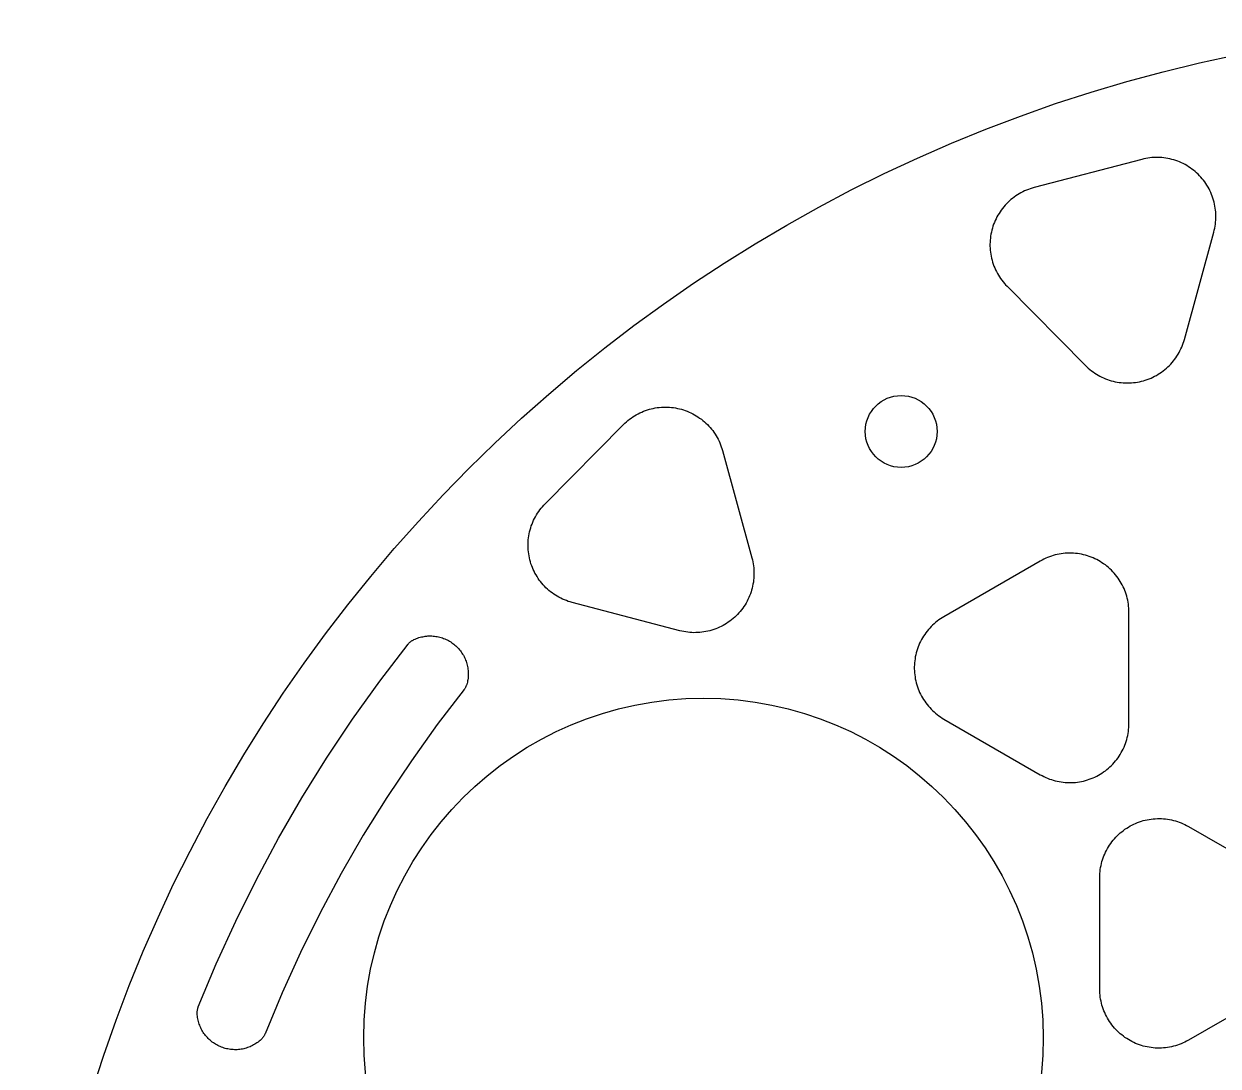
# Model space of a CAD drawing. Extents: x -4303 to -3459, y 4203 to 4583.
# Drawn here: x -4303.4 to -4154, y 4452.2 to 4582.6 of the extents above; entities that cross this region are included whole.
import ezdxf

# ---------------------------------------------------------------- set-up
doc = ezdxf.new("R2010")
doc.units = 0
doc.layers.add('DEFAULT', color=7, linetype='CONTINUOUS')

msp = doc.modelspace()

# ---------------------------------------------------------------- linework, layer by layer
at = {"layer": 'DEFAULT'}
for p, q in [((-4163.54, 4565.69), (-4177.01, 4562.16)), ((-4163.29, 4565.75), (-4163.54, 4565.69)), ((-4163.05, 4565.8), (-4163.29, 4565.75)), ((-4162.8, 4565.84), (-4163.05, 4565.8)), ((-4162.54, 4565.88), (-4162.8, 4565.84)), ((-4162.29, 4565.9), (-4162.54, 4565.88)), ((-4162.04, 4565.92), (-4162.29, 4565.9)), ((-4161.78, 4565.93), (-4162.04, 4565.92)), ((-4161.53, 4565.93), (-4161.78, 4565.93)), ((-4161.28, 4565.92), (-4161.53, 4565.93)), ((-4161.02, 4565.9), (-4161.28, 4565.92)), ((-4160.77, 4565.88), (-4161.02, 4565.9)), ((-4160.52, 4565.84), (-4160.77, 4565.88)), ((-4160.27, 4565.8), (-4160.52, 4565.84)), ((-4160.02, 4565.74), (-4160.27, 4565.8)), ((-4159.77, 4565.68), (-4160.02, 4565.74)), ((-4159.53, 4565.61), (-4159.77, 4565.68)), ((-4159.29, 4565.54), (-4159.53, 4565.61)), ((-4159.05, 4565.45), (-4159.29, 4565.54)), ((-4158.81, 4565.36), (-4159.05, 4565.45)), ((-4158.58, 4565.26), (-4158.81, 4565.36)), ((-4158.35, 4565.15), (-4158.58, 4565.26)), ((-4158.13, 4565.03), (-4158.35, 4565.15)), ((-4157.9, 4564.9), (-4158.13, 4565.03)), ((-4157.69, 4564.77), (-4157.9, 4564.9)), ((-4157.48, 4564.63), (-4157.69, 4564.77)), ((-4157.27, 4564.48), (-4157.48, 4564.63)), ((-4157.07, 4564.33), (-4157.27, 4564.48)), ((-4156.87, 4564.17), (-4157.07, 4564.33)), ((-4156.68, 4564), (-4156.87, 4564.17)), ((-4156.5, 4563.82), (-4156.68, 4564)), ((-4156.32, 4563.64), (-4156.5, 4563.82)), ((-4156.15, 4563.46), (-4156.32, 4563.64)), ((-4155.98, 4563.27), (-4156.15, 4563.46)), ((-4155.82, 4563.07), (-4155.98, 4563.27)), ((-4155.67, 4562.86), (-4155.82, 4563.07)), ((-4155.52, 4562.66), (-4155.67, 4562.86)), ((-4179.1, 4561.25), (-4179.31, 4561.11)), ((-4178.88, 4561.38), (-4179.1, 4561.25)), ((-4178.66, 4561.5), (-4178.88, 4561.38)), ((-4178.43, 4561.62), (-4178.66, 4561.5)), ((-4178.2, 4561.73), (-4178.43, 4561.62)), ((-4177.97, 4561.83), (-4178.2, 4561.73)), ((-4177.73, 4561.93), (-4177.97, 4561.83)), ((-4177.49, 4562.01), (-4177.73, 4561.93)), ((-4177.25, 4562.09), (-4177.49, 4562.01)), ((-4177.01, 4562.16), (-4177.25, 4562.09)), ((-4155.39, 4562.44), (-4155.52, 4562.66)), ((-4155.25, 4562.22), (-4155.39, 4562.44)), ((-4155.13, 4562), (-4155.25, 4562.22)), ((-4155.02, 4561.78), (-4155.13, 4562)), ((-4154.91, 4561.55), (-4155.02, 4561.78)), ((-4154.81, 4561.31), (-4154.91, 4561.55)), ((-4154.72, 4561.08), (-4154.81, 4561.31)), ((-4180.81, 4559.75), (-4180.97, 4559.55)), ((-4180.64, 4559.94), (-4180.81, 4559.75)), ((-4180.47, 4560.12), (-4180.64, 4559.94)), ((-4180.29, 4560.3), (-4180.47, 4560.12)), ((-4180.1, 4560.48), (-4180.29, 4560.3)), ((-4179.91, 4560.65), (-4180.1, 4560.48)), ((-4179.72, 4560.81), (-4179.91, 4560.65)), ((-4179.51, 4560.96), (-4179.72, 4560.81)), ((-4179.31, 4561.11), (-4179.51, 4560.96)), ((-4154.64, 4560.84), (-4154.72, 4561.08)), ((-4154.56, 4560.59), (-4154.64, 4560.84)), ((-4154.49, 4560.35), (-4154.56, 4560.59)), ((-4154.44, 4560.1), (-4154.49, 4560.35)), ((-4154.39, 4559.85), (-4154.44, 4560.1)), ((-4154.35, 4559.6), (-4154.39, 4559.85)), ((-4181.77, 4558.26), (-4181.88, 4558.03)), ((-4181.66, 4558.48), (-4181.77, 4558.26)), ((-4181.53, 4558.71), (-4181.66, 4558.48)), ((-4181.4, 4558.92), (-4181.53, 4558.71)), ((-4181.26, 4559.14), (-4181.4, 4558.92)), ((-4181.12, 4559.34), (-4181.26, 4559.14)), ((-4180.97, 4559.55), (-4181.12, 4559.34)), ((-4154.31, 4559.35), (-4154.35, 4559.6)), ((-4154.29, 4559.1), (-4154.31, 4559.35)), ((-4154.27, 4558.84), (-4154.29, 4559.1)), ((-4154.28, 4558.08), (-4154.27, 4558.33)), ((-4154.27, 4558.59), (-4154.27, 4558.84)), ((-4154.27, 4558.33), (-4154.27, 4558.59)), ((-4182.3, 4556.83), (-4182.36, 4556.58)), ((-4182.23, 4557.08), (-4182.3, 4556.83)), ((-4182.16, 4557.32), (-4182.23, 4557.08)), ((-4182.07, 4557.56), (-4182.16, 4557.32)), ((-4181.98, 4557.79), (-4182.07, 4557.56)), ((-4181.88, 4558.03), (-4181.98, 4557.79)), ((-4154.53, 4556.58), (-4154.47, 4556.83)), ((-4154.47, 4556.83), (-4154.41, 4557.07)), ((-4154.41, 4557.07), (-4154.37, 4557.32)), ((-4154.37, 4557.32), (-4154.33, 4557.58)), ((-4154.33, 4557.58), (-4154.3, 4557.83)), ((-4154.3, 4557.83), (-4154.28, 4558.08)), ((-4182.52, 4555.33), (-4182.53, 4555.07)), ((-4182.51, 4555.58), (-4182.52, 4555.33)), ((-4182.48, 4555.83), (-4182.51, 4555.58)), ((-4182.45, 4556.08), (-4182.48, 4555.83)), ((-4182.41, 4556.33), (-4182.45, 4556.08)), ((-4182.36, 4556.58), (-4182.41, 4556.33)), ((-4158.2, 4543.15), (-4154.53, 4556.58)), ((-4182.53, 4555.07), (-4182.53, 4554.82)), ((-4182.53, 4554.82), (-4182.52, 4554.56)), ((-4182.52, 4554.56), (-4182.5, 4554.31)), ((-4182.5, 4554.31), (-4182.47, 4554.06)), ((-4182.47, 4554.06), (-4182.43, 4553.81)), ((-4182.43, 4553.81), (-4182.39, 4553.56)), ((-4182.39, 4553.56), (-4182.33, 4553.31)), ((-4182.33, 4553.31), (-4182.27, 4553.06)), ((-4182.27, 4553.06), (-4182.2, 4552.82)), ((-4182.2, 4552.82), (-4182.12, 4552.58)), ((-4182.12, 4552.58), (-4182.03, 4552.34)), ((-4182.03, 4552.34), (-4181.94, 4552.1)), ((-4181.94, 4552.1), (-4181.83, 4551.87)), ((-4181.83, 4551.87), (-4181.72, 4551.64)), ((-4181.72, 4551.64), (-4181.6, 4551.42)), ((-4181.6, 4551.42), (-4181.48, 4551.2)), ((-4181.48, 4551.2), (-4181.34, 4550.98)), ((-4181.34, 4550.98), (-4181.2, 4550.77)), ((-4181.2, 4550.77), (-4181.05, 4550.57)), ((-4181.05, 4550.57), (-4180.9, 4550.37)), ((-4180.9, 4550.37), (-4180.73, 4550.17)), ((-4180.73, 4550.17), (-4180.57, 4549.98)), ((-4180.57, 4549.98), (-4180.39, 4549.8)), ((-4180.39, 4549.8), (-4170.6, 4539.9)), ((-4158.76, 4541.73), (-4158.64, 4541.96)), ((-4158.64, 4541.96), (-4158.54, 4542.19)), ((-4158.54, 4542.19), (-4158.44, 4542.43)), ((-4158.44, 4542.43), (-4158.36, 4542.67)), ((-4158.36, 4542.67), (-4158.28, 4542.91)), ((-4158.28, 4542.91), (-4158.2, 4543.15)), ((-4159.92, 4540.07), (-4159.75, 4540.26)), ((-4159.75, 4540.26), (-4159.58, 4540.46)), ((-4159.58, 4540.46), (-4159.43, 4540.66)), ((-4159.43, 4540.66), (-4159.28, 4540.86)), ((-4159.28, 4540.86), (-4159.14, 4541.07)), ((-4159.14, 4541.07), (-4159, 4541.29)), ((-4159, 4541.29), (-4158.87, 4541.51)), ((-4158.87, 4541.51), (-4158.76, 4541.73)), ((-4170.6, 4539.9), (-4170.42, 4539.72)), ((-4170.42, 4539.72), (-4170.23, 4539.55)), ((-4170.23, 4539.55), (-4170.04, 4539.39)), ((-4170.04, 4539.39), (-4169.84, 4539.23)), ((-4169.84, 4539.23), (-4169.63, 4539.08)), ((-4169.63, 4539.08), (-4169.42, 4538.94)), ((-4169.42, 4538.94), (-4169.21, 4538.8)), ((-4169.21, 4538.8), (-4168.99, 4538.67)), ((-4161.7, 4538.66), (-4161.48, 4538.79)), ((-4161.48, 4538.79), (-4161.27, 4538.93)), ((-4161.27, 4538.93), (-4161.06, 4539.07)), ((-4161.06, 4539.07), (-4160.86, 4539.22)), ((-4160.86, 4539.22), (-4160.66, 4539.38)), ((-4160.66, 4539.38), (-4160.46, 4539.54)), ((-4160.46, 4539.54), (-4160.27, 4539.71)), ((-4160.27, 4539.71), (-4160.09, 4539.89)), ((-4160.09, 4539.89), (-4159.92, 4540.07)), ((-4168.99, 4538.67), (-4168.77, 4538.55)), ((-4168.77, 4538.55), (-4168.54, 4538.43)), ((-4168.54, 4538.43), (-4168.31, 4538.33)), ((-4168.31, 4538.33), (-4168.07, 4538.23)), ((-4168.07, 4538.23), (-4167.84, 4538.14)), ((-4167.84, 4538.14), (-4167.6, 4538.06)), ((-4167.6, 4538.06), (-4167.35, 4537.99)), ((-4167.35, 4537.99), (-4167.11, 4537.92)), ((-4167.11, 4537.92), (-4166.86, 4537.86)), ((-4166.86, 4537.86), (-4166.61, 4537.82)), ((-4166.61, 4537.82), (-4166.36, 4537.78)), ((-4166.36, 4537.78), (-4166.11, 4537.75)), ((-4166.11, 4537.75), (-4165.85, 4537.72)), ((-4165.85, 4537.72), (-4165.6, 4537.71)), ((-4165.6, 4537.71), (-4165.35, 4537.71)), ((-4165.35, 4537.71), (-4165.09, 4537.71)), ((-4165.09, 4537.71), (-4164.84, 4537.72)), ((-4164.84, 4537.72), (-4164.59, 4537.75)), ((-4164.59, 4537.75), (-4164.33, 4537.78)), ((-4164.33, 4537.78), (-4164.08, 4537.81)), ((-4164.08, 4537.81), (-4163.83, 4537.86)), ((-4163.83, 4537.86), (-4163.59, 4537.92)), ((-4163.59, 4537.92), (-4163.34, 4537.98)), ((-4163.34, 4537.98), (-4163.1, 4538.05)), ((-4163.1, 4538.05), (-4162.86, 4538.14)), ((-4162.86, 4538.14), (-4162.62, 4538.23)), ((-4162.62, 4538.23), (-4162.38, 4538.32)), ((-4162.38, 4538.32), (-4162.15, 4538.43)), ((-4162.15, 4538.43), (-4161.93, 4538.54)), ((-4161.93, 4538.54), (-4161.7, 4538.66)), ((-4225.63, 4534.25), (-4225.39, 4534.33)), ((-4225.39, 4534.33), (-4225.14, 4534.41)), ((-4225.14, 4534.41), (-4224.9, 4534.47)), ((-4224.9, 4534.47), (-4224.65, 4534.53)), ((-4224.65, 4534.53), (-4224.4, 4534.58)), ((-4224.4, 4534.58), (-4224.15, 4534.62)), ((-4224.15, 4534.62), (-4223.9, 4534.65)), ((-4223.9, 4534.65), (-4223.64, 4534.67)), ((-4223.64, 4534.67), (-4223.39, 4534.68)), ((-4223.39, 4534.68), (-4223.14, 4534.69)), ((-4223.14, 4534.69), (-4222.88, 4534.68)), ((-4222.88, 4534.68), (-4222.63, 4534.67)), ((-4222.63, 4534.67), (-4222.38, 4534.65)), ((-4222.38, 4534.65), (-4222.12, 4534.62)), ((-4222.12, 4534.62), (-4221.87, 4534.58)), ((-4221.87, 4534.58), (-4221.62, 4534.53)), ((-4221.62, 4534.53), (-4221.38, 4534.48)), ((-4221.38, 4534.48), (-4221.13, 4534.41)), ((-4221.13, 4534.41), (-4220.89, 4534.34)), ((-4220.89, 4534.34), (-4220.65, 4534.26)), ((-4228.21, 4532.67), (-4228.02, 4532.84)), ((-4228.02, 4532.84), (-4227.82, 4533.01)), ((-4227.82, 4533.01), (-4227.63, 4533.16)), ((-4227.63, 4533.16), (-4227.42, 4533.31)), ((-4227.42, 4533.31), (-4227.21, 4533.46)), ((-4227.21, 4533.46), (-4227, 4533.59)), ((-4227, 4533.59), (-4226.78, 4533.72)), ((-4226.78, 4533.72), (-4226.56, 4533.84)), ((-4226.56, 4533.84), (-4226.33, 4533.96)), ((-4226.33, 4533.96), (-4226.1, 4534.06)), ((-4226.1, 4534.06), (-4225.86, 4534.16)), ((-4225.86, 4534.16), (-4225.63, 4534.25)), ((-4220.65, 4534.26), (-4220.41, 4534.17)), ((-4220.41, 4534.17), (-4220.17, 4534.07)), ((-4220.17, 4534.07), (-4219.94, 4533.97)), ((-4219.94, 4533.97), (-4219.72, 4533.85)), ((-4219.72, 4533.85), (-4219.49, 4533.73)), ((-4219.49, 4533.73), (-4219.27, 4533.6)), ((-4219.27, 4533.6), (-4219.06, 4533.47)), ((-4219.06, 4533.47), (-4218.85, 4533.32)), ((-4218.85, 4533.32), (-4218.64, 4533.17)), ((-4218.64, 4533.17), (-4218.45, 4533.01)), ((-4218.45, 4533.01), (-4218.25, 4532.85)), ((-4218.25, 4532.85), (-4218.06, 4532.68)), ((-4238.18, 4522.6), (-4228.39, 4532.49)), ((-4228.39, 4532.49), (-4228.21, 4532.67)), ((-4218.06, 4532.68), (-4217.88, 4532.5)), ((-4217.88, 4532.5), (-4217.71, 4532.32)), ((-4217.71, 4532.32), (-4217.54, 4532.13)), ((-4217.54, 4532.13), (-4217.37, 4531.94)), ((-4217.37, 4531.94), (-4217.22, 4531.74)), ((-4217.22, 4531.74), (-4217.07, 4531.53)), ((-4217.07, 4531.53), (-4216.93, 4531.32)), ((-4216.93, 4531.32), (-4216.79, 4531.1)), ((-4216.79, 4531.1), (-4216.66, 4530.88)), ((-4216.66, 4530.88), (-4216.54, 4530.66)), ((-4216.54, 4530.66), (-4216.43, 4530.43)), ((-4216.43, 4530.43), (-4216.33, 4530.2)), ((-4216.33, 4530.2), (-4216.23, 4529.97)), ((-4216.23, 4529.97), (-4216.14, 4529.73)), ((-4216.14, 4529.73), (-4216.07, 4529.49)), ((-4216.07, 4529.49), (-4215.99, 4529.24)), ((-4215.99, 4529.24), (-4212.32, 4515.81)), ((-4238.52, 4522.22), (-4238.35, 4522.41)), ((-4238.35, 4522.41), (-4238.18, 4522.6)), ((-4239.51, 4520.75), (-4239.39, 4520.97)), ((-4239.39, 4520.97), (-4239.27, 4521.19)), ((-4239.27, 4521.19), (-4239.13, 4521.41)), ((-4239.13, 4521.41), (-4238.99, 4521.62)), ((-4238.99, 4521.62), (-4238.84, 4521.83)), ((-4238.84, 4521.83), (-4238.69, 4522.03)), ((-4238.69, 4522.03), (-4238.52, 4522.22)), ((-4240.06, 4519.33), (-4239.99, 4519.57)), ((-4239.99, 4519.57), (-4239.91, 4519.82)), ((-4239.91, 4519.82), (-4239.82, 4520.05)), ((-4239.82, 4520.05), (-4239.73, 4520.29)), ((-4239.73, 4520.29), (-4239.62, 4520.52)), ((-4239.62, 4520.52), (-4239.51, 4520.75)), ((-4240.31, 4517.83), (-4240.29, 4518.08)), ((-4240.29, 4518.08), (-4240.26, 4518.33)), ((-4240.26, 4518.33), (-4240.22, 4518.59)), ((-4240.22, 4518.59), (-4240.18, 4518.84)), ((-4240.18, 4518.84), (-4240.12, 4519.08)), ((-4240.12, 4519.08), (-4240.06, 4519.33)), ((-4240.32, 4517.58), (-4240.31, 4517.83)), ((-4240.32, 4517.32), (-4240.32, 4517.58)), ((-4240.31, 4517.07), (-4240.32, 4517.32)), ((-4240.3, 4516.81), (-4240.31, 4517.07)), ((-4240.27, 4516.56), (-4240.3, 4516.81)), ((-4240.24, 4516.31), (-4240.27, 4516.56)), ((-4173.37, 4516.37), (-4173.62, 4516.34)), ((-4173.11, 4516.39), (-4173.37, 4516.37)), ((-4172.86, 4516.41), (-4173.11, 4516.39)), ((-4172.61, 4516.41), (-4172.86, 4516.41)), ((-4172.35, 4516.41), (-4172.61, 4516.41)), ((-4172.1, 4516.4), (-4172.35, 4516.41)), ((-4171.85, 4516.38), (-4172.1, 4516.4)), ((-4171.59, 4516.35), (-4171.85, 4516.38)), ((-4171.34, 4516.32), (-4171.59, 4516.35)), ((-4240.2, 4516.06), (-4240.24, 4516.31)), ((-4240.15, 4515.81), (-4240.2, 4516.06)), ((-4240.09, 4515.56), (-4240.15, 4515.81)), ((-4240.02, 4515.32), (-4240.09, 4515.56)), ((-4239.95, 4515.08), (-4240.02, 4515.32)), ((-4239.86, 4514.84), (-4239.95, 4515.08)), ((-4212.32, 4515.81), (-4212.26, 4515.57)), ((-4212.26, 4515.57), (-4212.2, 4515.32)), ((-4212.2, 4515.32), (-4212.16, 4515.07)), ((-4212.16, 4515.07), (-4212.12, 4514.82)), ((-4176.24, 4515.42), (-4188.3, 4508.46)), ((-4176.02, 4515.55), (-4176.24, 4515.42)), ((-4175.79, 4515.66), (-4176.02, 4515.55)), ((-4175.56, 4515.77), (-4175.79, 4515.66)), ((-4175.33, 4515.87), (-4175.56, 4515.77)), ((-4175.09, 4515.96), (-4175.33, 4515.87)), ((-4174.85, 4516.04), (-4175.09, 4515.96)), ((-4174.61, 4516.12), (-4174.85, 4516.04)), ((-4174.37, 4516.19), (-4174.61, 4516.12)), ((-4174.12, 4516.24), (-4174.37, 4516.19)), ((-4173.87, 4516.29), (-4174.12, 4516.24)), ((-4173.62, 4516.34), (-4173.87, 4516.29)), ((-4171.09, 4516.27), (-4171.34, 4516.32)), ((-4170.84, 4516.22), (-4171.09, 4516.27)), ((-4170.6, 4516.15), (-4170.84, 4516.22)), ((-4170.35, 4516.08), (-4170.6, 4516.15)), ((-4170.11, 4516), (-4170.35, 4516.08)), ((-4169.87, 4515.92), (-4170.11, 4516)), ((-4169.64, 4515.82), (-4169.87, 4515.92)), ((-4169.41, 4515.72), (-4169.64, 4515.82)), ((-4169.18, 4515.61), (-4169.41, 4515.72)), ((-4168.96, 4515.49), (-4169.18, 4515.61)), ((-4168.74, 4515.36), (-4168.96, 4515.49)), ((-4168.52, 4515.22), (-4168.74, 4515.36)), ((-4168.31, 4515.08), (-4168.52, 4515.22)), ((-4168.1, 4514.93), (-4168.31, 4515.08)), ((-4167.9, 4514.78), (-4168.1, 4514.93)), ((-4239.77, 4514.6), (-4239.86, 4514.84)), ((-4239.67, 4514.37), (-4239.77, 4514.6)), ((-4239.56, 4514.14), (-4239.67, 4514.37)), ((-4239.45, 4513.91), (-4239.56, 4514.14)), ((-4239.32, 4513.69), (-4239.45, 4513.91)), ((-4239.19, 4513.47), (-4239.32, 4513.69)), ((-4239.05, 4513.26), (-4239.19, 4513.47)), ((-4212.12, 4514.82), (-4212.09, 4514.57)), ((-4212.09, 4514.57), (-4212.07, 4514.31)), ((-4212.06, 4513.55), (-4212.08, 4513.3)), ((-4212.07, 4514.31), (-4212.06, 4514.06)), ((-4212.06, 4514.06), (-4212.06, 4513.81)), ((-4212.06, 4513.81), (-4212.06, 4513.55)), ((-4167.71, 4514.62), (-4167.9, 4514.78)), ((-4167.52, 4514.45), (-4167.71, 4514.62)), ((-4167.34, 4514.27), (-4167.52, 4514.45)), ((-4167.16, 4514.09), (-4167.34, 4514.27)), ((-4166.99, 4513.9), (-4167.16, 4514.09)), ((-4166.82, 4513.71), (-4166.99, 4513.9)), ((-4166.66, 4513.51), (-4166.82, 4513.71)), ((-4166.51, 4513.3), (-4166.66, 4513.51)), ((-4238.91, 4513.05), (-4239.05, 4513.26)), ((-4238.76, 4512.85), (-4238.91, 4513.05)), ((-4238.6, 4512.65), (-4238.76, 4512.85)), ((-4238.43, 4512.46), (-4238.6, 4512.65)), ((-4238.26, 4512.27), (-4238.43, 4512.46)), ((-4238.08, 4512.09), (-4238.26, 4512.27)), ((-4237.89, 4511.92), (-4238.08, 4512.09)), ((-4237.7, 4511.75), (-4237.89, 4511.92)), ((-4212.28, 4512.05), (-4212.35, 4511.8)), ((-4212.22, 4512.29), (-4212.28, 4512.05)), ((-4212.18, 4512.54), (-4212.22, 4512.29)), ((-4212.13, 4512.79), (-4212.18, 4512.54)), ((-4212.1, 4513.04), (-4212.13, 4512.79)), ((-4212.08, 4513.3), (-4212.1, 4513.04)), ((-4166.37, 4513.09), (-4166.51, 4513.3)), ((-4166.23, 4512.88), (-4166.37, 4513.09)), ((-4166.11, 4512.66), (-4166.23, 4512.88)), ((-4165.98, 4512.44), (-4166.11, 4512.66)), ((-4165.87, 4512.21), (-4165.98, 4512.44)), ((-4165.76, 4511.98), (-4165.87, 4512.21)), ((-4165.67, 4511.74), (-4165.76, 4511.98)), ((-4237.51, 4511.59), (-4237.7, 4511.75)), ((-4237.3, 4511.43), (-4237.51, 4511.59)), ((-4237.1, 4511.29), (-4237.3, 4511.43)), ((-4236.88, 4511.15), (-4237.1, 4511.29)), ((-4236.67, 4511.01), (-4236.88, 4511.15)), ((-4236.45, 4510.89), (-4236.67, 4511.01)), ((-4236.22, 4510.77), (-4236.45, 4510.89)), ((-4235.99, 4510.66), (-4236.22, 4510.77)), ((-4235.76, 4510.56), (-4235.99, 4510.66)), ((-4235.52, 4510.47), (-4235.76, 4510.56)), ((-4235.28, 4510.38), (-4235.52, 4510.47)), ((-4235.04, 4510.31), (-4235.28, 4510.38)), ((-4212.92, 4510.39), (-4213.04, 4510.17)), ((-4212.81, 4510.62), (-4212.92, 4510.39)), ((-4212.7, 4510.85), (-4212.81, 4510.62)), ((-4212.6, 4511.08), (-4212.7, 4510.85)), ((-4212.51, 4511.32), (-4212.6, 4511.08)), ((-4212.42, 4511.56), (-4212.51, 4511.32)), ((-4212.35, 4511.8), (-4212.42, 4511.56)), ((-4165.58, 4511.51), (-4165.67, 4511.74)), ((-4165.5, 4511.27), (-4165.58, 4511.51)), ((-4165.42, 4511.02), (-4165.5, 4511.27)), ((-4165.36, 4510.78), (-4165.42, 4511.02)), ((-4165.3, 4510.53), (-4165.36, 4510.78)), ((-4165.25, 4510.28), (-4165.3, 4510.53)), ((-4234.8, 4510.24), (-4235.04, 4510.31)), ((-4221.33, 4506.71), (-4234.8, 4510.24)), ((-4213.93, 4508.94), (-4214.11, 4508.75)), ((-4213.77, 4509.13), (-4213.93, 4508.94)), ((-4213.61, 4509.33), (-4213.77, 4509.13)), ((-4213.46, 4509.53), (-4213.61, 4509.33)), ((-4213.31, 4509.74), (-4213.46, 4509.53)), ((-4213.17, 4509.95), (-4213.31, 4509.74)), ((-4213.04, 4510.17), (-4213.17, 4509.95)), ((-4165.22, 4510.03), (-4165.25, 4510.28)), ((-4165.19, 4509.78), (-4165.22, 4510.03)), ((-4165.16, 4509.52), (-4165.19, 4509.78)), ((-4165.15, 4509.27), (-4165.16, 4509.52)), ((-4165.15, 4509.02), (-4165.15, 4509.27)), ((-4165.15, 4495.09), (-4165.15, 4509.02)), ((-4215.69, 4507.49), (-4215.91, 4507.37)), ((-4215.48, 4507.62), (-4215.69, 4507.49)), ((-4215.27, 4507.76), (-4215.48, 4507.62)), ((-4215.06, 4507.91), (-4215.27, 4507.76)), ((-4214.86, 4508.07), (-4215.06, 4507.91)), ((-4214.66, 4508.23), (-4214.86, 4508.07)), ((-4214.47, 4508.39), (-4214.66, 4508.23)), ((-4214.29, 4508.57), (-4214.47, 4508.39)), ((-4214.11, 4508.75), (-4214.29, 4508.57)), ((-4189.72, 4507.4), (-4189.9, 4507.22)), ((-4189.53, 4507.57), (-4189.72, 4507.4)), ((-4189.34, 4507.74), (-4189.53, 4507.57)), ((-4189.14, 4507.9), (-4189.34, 4507.74)), ((-4188.94, 4508.05), (-4189.14, 4507.9)), ((-4188.73, 4508.19), (-4188.94, 4508.05)), ((-4188.52, 4508.33), (-4188.73, 4508.19)), ((-4188.3, 4508.46), (-4188.52, 4508.33)), ((-4253.82, 4505.88), (-4253.66, 4505.93)), ((-4253.66, 4505.93), (-4253.5, 4505.96)), ((-4253.5, 4505.96), (-4253.33, 4505.99)), ((-4253.33, 4505.99), (-4253.17, 4506.02)), ((-4253.17, 4506.02), (-4253, 4506.03)), ((-4253, 4506.03), (-4252.84, 4506.05)), ((-4252.84, 4506.05), (-4252.67, 4506.05)), ((-4252.67, 4506.05), (-4252.51, 4506.05)), ((-4252.51, 4506.05), (-4252.34, 4506.05)), ((-4252.34, 4506.05), (-4252.18, 4506.04)), ((-4252.18, 4506.04), (-4252.01, 4506.02)), ((-4252.01, 4506.02), (-4251.85, 4506)), ((-4251.85, 4506), (-4251.68, 4505.97)), ((-4251.68, 4505.97), (-4251.52, 4505.94)), ((-4251.52, 4505.94), (-4251.36, 4505.9)), ((-4251.36, 4505.9), (-4251.2, 4505.86)), ((-4221.08, 4506.65), (-4221.33, 4506.71)), ((-4220.84, 4506.59), (-4221.08, 4506.65)), ((-4220.58, 4506.55), (-4220.84, 4506.59)), ((-4220.33, 4506.52), (-4220.58, 4506.55)), ((-4220.08, 4506.49), (-4220.33, 4506.52)), ((-4219.83, 4506.47), (-4220.08, 4506.49)), ((-4219.57, 4506.46), (-4219.83, 4506.47)), ((-4219.32, 4506.47), (-4219.57, 4506.46)), ((-4219.07, 4506.47), (-4219.32, 4506.47)), ((-4218.81, 4506.49), (-4219.07, 4506.47)), ((-4218.56, 4506.52), (-4218.81, 4506.49)), ((-4218.31, 4506.55), (-4218.56, 4506.52)), ((-4218.06, 4506.6), (-4218.31, 4506.55)), ((-4217.81, 4506.65), (-4218.06, 4506.6)), ((-4217.56, 4506.71), (-4217.81, 4506.65)), ((-4217.32, 4506.78), (-4217.56, 4506.71)), ((-4217.08, 4506.86), (-4217.32, 4506.78)), ((-4216.84, 4506.94), (-4217.08, 4506.86)), ((-4216.6, 4507.04), (-4216.84, 4506.94)), ((-4216.37, 4507.14), (-4216.6, 4507.04)), ((-4216.14, 4507.25), (-4216.37, 4507.14)), ((-4215.91, 4507.37), (-4216.14, 4507.25)), ((-4190.84, 4506.03), (-4190.97, 4505.81)), ((-4190.7, 4506.24), (-4190.84, 4506.03)), ((-4190.55, 4506.44), (-4190.7, 4506.24)), ((-4190.4, 4506.65), (-4190.55, 4506.44)), ((-4190.24, 4506.84), (-4190.4, 4506.65)), ((-4190.07, 4507.03), (-4190.24, 4506.84)), ((-4189.9, 4507.22), (-4190.07, 4507.03)), ((-4258.87, 4500.39), (-4255.31, 4505.03)), ((-4255.31, 4505.03), (-4255.27, 4505.08)), ((-4255.27, 4505.08), (-4255.22, 4505.13)), ((-4255.22, 4505.13), (-4255.18, 4505.18)), ((-4255.18, 4505.18), (-4255.13, 4505.22)), ((-4255.13, 4505.22), (-4255.09, 4505.27)), ((-4255.09, 4505.27), (-4255.04, 4505.31)), ((-4255.04, 4505.31), (-4254.99, 4505.35)), ((-4254.99, 4505.35), (-4254.93, 4505.39)), ((-4254.93, 4505.39), (-4254.88, 4505.43)), ((-4254.88, 4505.43), (-4254.83, 4505.47)), ((-4254.83, 4505.47), (-4254.77, 4505.5)), ((-4254.77, 4505.5), (-4254.71, 4505.54)), ((-4254.71, 4505.54), (-4254.66, 4505.57)), ((-4254.66, 4505.57), (-4254.6, 4505.6)), ((-4254.6, 4505.6), (-4254.45, 4505.66)), ((-4254.45, 4505.66), (-4254.29, 4505.73)), ((-4254.29, 4505.73), (-4254.14, 4505.79)), ((-4254.14, 4505.79), (-4253.98, 4505.84)), ((-4253.98, 4505.84), (-4253.82, 4505.88)), ((-4251.2, 4505.86), (-4251.04, 4505.81)), ((-4251.04, 4505.81), (-4250.88, 4505.75)), ((-4250.88, 4505.75), (-4250.73, 4505.69)), ((-4250.73, 4505.69), (-4250.58, 4505.62)), ((-4250.58, 4505.62), (-4250.43, 4505.55)), ((-4250.43, 4505.55), (-4250.28, 4505.47)), ((-4250.28, 4505.47), (-4250.14, 4505.39)), ((-4250.14, 4505.39), (-4249.99, 4505.3)), ((-4249.99, 4505.3), (-4249.86, 4505.21)), ((-4249.86, 4505.21), (-4249.72, 4505.12)), ((-4249.72, 4505.12), (-4249.59, 4505.01)), ((-4249.59, 4505.01), (-4249.46, 4504.91)), ((-4249.46, 4504.91), (-4249.34, 4504.8)), ((-4249.34, 4504.8), (-4249.22, 4504.68)), ((-4249.22, 4504.68), (-4249.1, 4504.56)), ((-4249.1, 4504.56), (-4248.99, 4504.44)), ((-4248.99, 4504.44), (-4248.88, 4504.32)), ((-4191.61, 4504.43), (-4191.68, 4504.18)), ((-4191.52, 4504.67), (-4191.61, 4504.43)), ((-4191.43, 4504.9), (-4191.52, 4504.67)), ((-4191.33, 4505.13), (-4191.43, 4504.9)), ((-4191.22, 4505.36), (-4191.33, 4505.13)), ((-4191.1, 4505.59), (-4191.22, 4505.36)), ((-4190.97, 4505.81), (-4191.1, 4505.59)), ((-4248.88, 4504.32), (-4248.78, 4504.19)), ((-4248.78, 4504.19), (-4248.68, 4504.05)), ((-4248.68, 4504.05), (-4248.59, 4503.91)), ((-4248.59, 4503.91), (-4248.5, 4503.77)), ((-4248.5, 4503.77), (-4248.41, 4503.63)), ((-4248.41, 4503.63), (-4248.33, 4503.48)), ((-4248.33, 4503.48), (-4248.26, 4503.34)), ((-4248.26, 4503.34), (-4248.19, 4503.18)), ((-4248.19, 4503.18), (-4248.13, 4503.03)), ((-4248.13, 4503.03), (-4248.07, 4502.88)), ((-4191.94, 4502.94), (-4191.97, 4502.69)), ((-4191.91, 4503.19), (-4191.94, 4502.94)), ((-4191.87, 4503.44), (-4191.91, 4503.19)), ((-4191.81, 4503.69), (-4191.87, 4503.44)), ((-4191.75, 4503.94), (-4191.81, 4503.69)), ((-4191.68, 4504.18), (-4191.75, 4503.94)), ((-4248.07, 4502.88), (-4248.02, 4502.72)), ((-4248.02, 4502.72), (-4247.97, 4502.56)), ((-4247.97, 4502.56), (-4247.93, 4502.4)), ((-4247.93, 4502.4), (-4247.89, 4502.24)), ((-4247.89, 4502.24), (-4247.86, 4502.07)), ((-4247.86, 4502.07), (-4247.84, 4501.91)), ((-4247.84, 4501.91), (-4247.82, 4501.74)), ((-4247.82, 4501.74), (-4247.81, 4501.58)), ((-4247.81, 4501.58), (-4247.8, 4501.41)), ((-4247.8, 4501.41), (-4247.8, 4501.25)), ((-4191.99, 4502.44), (-4192, 4502.18)), ((-4192, 4502.18), (-4192, 4501.93)), ((-4192, 4501.93), (-4191.99, 4501.68)), ((-4191.97, 4502.69), (-4191.99, 4502.44)), ((-4191.99, 4501.68), (-4191.97, 4501.42)), ((-4191.97, 4501.42), (-4191.94, 4501.17)), ((-4262.27, 4495.63), (-4258.87, 4500.39)), ((-4247.99, 4499.96), (-4248.02, 4499.9)), ((-4247.97, 4500.03), (-4247.99, 4499.96)), ((-4247.95, 4500.1), (-4247.97, 4500.03)), ((-4247.91, 4500.26), (-4247.95, 4500.1)), ((-4247.88, 4500.42), (-4247.91, 4500.26)), ((-4247.85, 4500.58), (-4247.88, 4500.42)), ((-4247.83, 4500.75), (-4247.85, 4500.58)), ((-4247.82, 4500.91), (-4247.83, 4500.75)), ((-4247.81, 4501.08), (-4247.82, 4500.91)), ((-4247.8, 4501.25), (-4247.81, 4501.08)), ((-4191.94, 4501.17), (-4191.91, 4500.92)), ((-4191.91, 4500.92), (-4191.87, 4500.67)), ((-4191.87, 4500.67), (-4191.81, 4500.42)), ((-4191.81, 4500.42), (-4191.75, 4500.17)), ((-4191.75, 4500.17), (-4191.68, 4499.93)), ((-4191.68, 4499.93), (-4191.61, 4499.69)), ((-4248.32, 4499.36), (-4251.69, 4494.95)), ((-4248.28, 4499.41), (-4248.32, 4499.36)), ((-4248.24, 4499.47), (-4248.28, 4499.41)), ((-4248.2, 4499.53), (-4248.24, 4499.47)), ((-4248.16, 4499.59), (-4248.2, 4499.53)), ((-4248.13, 4499.65), (-4248.16, 4499.59)), ((-4248.1, 4499.71), (-4248.13, 4499.65)), ((-4248.07, 4499.77), (-4248.1, 4499.71)), ((-4248.04, 4499.83), (-4248.07, 4499.77)), ((-4248.02, 4499.9), (-4248.04, 4499.83)), ((-4191.61, 4499.69), (-4191.52, 4499.45)), ((-4191.52, 4499.45), (-4191.43, 4499.21)), ((-4191.43, 4499.21), (-4191.33, 4498.98)), ((-4191.33, 4498.98), (-4191.22, 4498.75)), ((-4191.22, 4498.75), (-4191.1, 4498.52)), ((-4191.1, 4498.52), (-4190.97, 4498.3)), ((-4190.97, 4498.3), (-4190.84, 4498.09)), ((-4190.84, 4498.09), (-4190.7, 4497.87)), ((-4190.7, 4497.87), (-4190.55, 4497.67)), ((-4190.55, 4497.67), (-4190.4, 4497.47)), ((-4190.4, 4497.47), (-4190.24, 4497.27)), ((-4190.24, 4497.27), (-4190.07, 4497.08)), ((-4190.07, 4497.08), (-4189.9, 4496.89)), ((-4265.52, 4490.77), (-4262.27, 4495.63)), ((-4189.9, 4496.89), (-4189.72, 4496.71)), ((-4189.72, 4496.71), (-4189.53, 4496.54)), ((-4189.53, 4496.54), (-4189.34, 4496.38)), ((-4189.34, 4496.38), (-4189.14, 4496.22)), ((-4189.14, 4496.22), (-4188.94, 4496.06)), ((-4188.94, 4496.06), (-4188.73, 4495.92)), ((-4188.73, 4495.92), (-4188.52, 4495.78)), ((-4188.52, 4495.78), (-4188.3, 4495.65)), ((-4188.3, 4495.65), (-4176.24, 4488.69)), ((-4251.69, 4494.95), (-4254.92, 4490.44)), ((-4165.25, 4493.83), (-4165.22, 4494.08)), ((-4165.22, 4494.08), (-4165.19, 4494.33)), ((-4165.19, 4494.33), (-4165.16, 4494.59)), ((-4165.16, 4494.59), (-4165.15, 4494.84)), ((-4165.15, 4494.84), (-4165.15, 4495.09)), ((-4165.67, 4492.37), (-4165.58, 4492.6)), ((-4165.58, 4492.6), (-4165.5, 4492.85)), ((-4165.5, 4492.85), (-4165.42, 4493.09)), ((-4165.42, 4493.09), (-4165.36, 4493.33)), ((-4165.36, 4493.33), (-4165.3, 4493.58)), ((-4165.3, 4493.58), (-4165.25, 4493.83)), ((-4166.51, 4490.81), (-4166.37, 4491.02)), ((-4166.37, 4491.02), (-4166.23, 4491.23)), ((-4166.23, 4491.23), (-4166.11, 4491.45)), ((-4166.11, 4491.45), (-4165.98, 4491.67)), ((-4165.98, 4491.67), (-4165.87, 4491.9)), ((-4165.87, 4491.9), (-4165.76, 4492.13)), ((-4165.76, 4492.13), (-4165.67, 4492.37)), ((-4268.61, 4485.81), (-4265.52, 4490.77)), ((-4254.92, 4490.44), (-4258, 4485.83)), ((-4167.9, 4489.33), (-4167.71, 4489.5)), ((-4167.71, 4489.5), (-4167.52, 4489.67)), ((-4167.52, 4489.67), (-4167.34, 4489.84)), ((-4167.34, 4489.84), (-4167.16, 4490.02)), ((-4167.16, 4490.02), (-4166.99, 4490.21)), ((-4166.99, 4490.21), (-4166.82, 4490.41)), ((-4166.82, 4490.41), (-4166.66, 4490.6)), ((-4166.66, 4490.6), (-4166.51, 4490.81)), ((-4176.24, 4488.69), (-4176.02, 4488.57)), ((-4176.02, 4488.57), (-4175.79, 4488.45)), ((-4175.79, 4488.45), (-4175.56, 4488.34)), ((-4175.56, 4488.34), (-4175.33, 4488.24)), ((-4175.33, 4488.24), (-4175.09, 4488.15)), ((-4175.09, 4488.15), (-4174.85, 4488.07)), ((-4174.85, 4488.07), (-4174.61, 4487.99)), ((-4174.61, 4487.99), (-4174.37, 4487.93)), ((-4170.6, 4487.96), (-4170.35, 4488.03)), ((-4170.35, 4488.03), (-4170.11, 4488.11)), ((-4170.11, 4488.11), (-4169.87, 4488.2)), ((-4169.87, 4488.2), (-4169.64, 4488.29)), ((-4169.64, 4488.29), (-4169.41, 4488.4)), ((-4169.41, 4488.4), (-4169.18, 4488.51)), ((-4169.18, 4488.51), (-4168.96, 4488.63)), ((-4168.96, 4488.63), (-4168.74, 4488.75)), ((-4168.74, 4488.75), (-4168.52, 4488.89)), ((-4168.52, 4488.89), (-4168.31, 4489.03)), ((-4168.31, 4489.03), (-4168.1, 4489.18)), ((-4168.1, 4489.18), (-4167.9, 4489.33)), ((-4174.37, 4487.93), (-4174.12, 4487.87)), ((-4174.12, 4487.87), (-4173.87, 4487.82)), ((-4173.87, 4487.82), (-4173.62, 4487.78)), ((-4173.62, 4487.78), (-4173.37, 4487.74)), ((-4173.37, 4487.74), (-4173.11, 4487.72)), ((-4173.11, 4487.72), (-4172.86, 4487.7)), ((-4172.86, 4487.7), (-4172.61, 4487.7)), ((-4172.61, 4487.7), (-4172.35, 4487.7)), ((-4172.35, 4487.7), (-4172.1, 4487.71)), ((-4172.1, 4487.71), (-4171.85, 4487.73)), ((-4171.85, 4487.73), (-4171.59, 4487.76)), ((-4171.59, 4487.76), (-4171.34, 4487.8)), ((-4171.34, 4487.8), (-4171.09, 4487.84)), ((-4171.09, 4487.84), (-4170.84, 4487.9)), ((-4170.84, 4487.9), (-4170.6, 4487.96)), ((-4271.54, 4480.75), (-4268.61, 4485.81)), ((-4258, 4485.83), (-4260.93, 4481.11)), ((-4165.64, 4481.87), (-4165.43, 4482.01)), ((-4165.43, 4482.01), (-4165.21, 4482.14)), ((-4165.21, 4482.14), (-4164.99, 4482.27)), ((-4164.99, 4482.27), (-4164.77, 4482.39)), ((-4164.77, 4482.39), (-4164.54, 4482.5)), ((-4164.54, 4482.5), (-4164.31, 4482.6)), ((-4164.31, 4482.6), (-4164.07, 4482.7)), ((-4164.07, 4482.7), (-4163.83, 4482.79)), ((-4163.83, 4482.79), (-4163.59, 4482.87)), ((-4163.59, 4482.87), (-4163.35, 4482.94)), ((-4163.35, 4482.94), (-4163.1, 4483)), ((-4163.1, 4483), (-4162.85, 4483.05)), ((-4162.85, 4483.05), (-4162.6, 4483.1)), ((-4162.6, 4483.1), (-4162.35, 4483.14)), ((-4162.35, 4483.14), (-4162.1, 4483.16)), ((-4162.1, 4483.16), (-4161.85, 4483.18)), ((-4161.85, 4483.18), (-4161.59, 4483.2)), ((-4161.59, 4483.2), (-4161.34, 4483.2)), ((-4161.34, 4483.2), (-4161.09, 4483.19)), ((-4161.09, 4483.19), (-4160.83, 4483.18)), ((-4160.83, 4483.18), (-4160.58, 4483.15)), ((-4160.58, 4483.15), (-4160.33, 4483.12)), ((-4160.33, 4483.12), (-4160.08, 4483.08)), ((-4160.08, 4483.08), (-4159.83, 4483.03)), ((-4159.83, 4483.03), (-4159.58, 4482.97)), ((-4159.58, 4482.97), (-4159.34, 4482.9)), ((-4159.34, 4482.9), (-4159.09, 4482.83)), ((-4159.09, 4482.83), (-4158.85, 4482.74)), ((-4158.85, 4482.74), (-4158.62, 4482.65)), ((-4158.62, 4482.65), (-4158.38, 4482.55)), ((-4158.38, 4482.55), (-4158.15, 4482.45)), ((-4158.15, 4482.45), (-4157.93, 4482.33)), ((-4157.93, 4482.33), (-4157.71, 4482.21)), ((-4157.71, 4482.21), (-4145.65, 4475.25)), ((-4274.3, 4475.59), (-4271.54, 4480.75)), ((-4260.93, 4481.11), (-4263.71, 4476.31)), ((-4167.12, 4480.49), (-4166.96, 4480.68)), ((-4166.96, 4480.68), (-4166.79, 4480.87)), ((-4166.79, 4480.87), (-4166.61, 4481.05)), ((-4166.61, 4481.05), (-4166.43, 4481.23)), ((-4166.43, 4481.23), (-4166.24, 4481.4)), ((-4166.24, 4481.4), (-4166.04, 4481.56)), ((-4166.04, 4481.56), (-4165.84, 4481.72)), ((-4165.84, 4481.72), (-4165.64, 4481.87)), ((-4168.08, 4478.99), (-4167.96, 4479.22)), ((-4167.96, 4479.22), (-4167.84, 4479.44)), ((-4167.84, 4479.44), (-4167.71, 4479.66)), ((-4167.71, 4479.66), (-4167.58, 4479.88)), ((-4167.58, 4479.88), (-4167.43, 4480.09)), ((-4167.43, 4480.09), (-4167.28, 4480.29)), ((-4167.28, 4480.29), (-4167.12, 4480.49)), ((-4168.64, 4477.31), (-4168.59, 4477.56)), ((-4168.59, 4477.56), (-4168.52, 4477.81)), ((-4168.52, 4477.81), (-4168.45, 4478.05)), ((-4168.45, 4478.05), (-4168.37, 4478.29)), ((-4168.37, 4478.29), (-4168.28, 4478.53)), ((-4168.28, 4478.53), (-4168.18, 4478.76)), ((-4168.18, 4478.76), (-4168.08, 4478.99)), ((-4263.71, 4476.31), (-4266.32, 4471.42)), ((-4168.8, 4476.05), (-4168.78, 4476.31)), ((-4168.8, 4475.8), (-4168.8, 4476.05)), ((-4168.78, 4476.31), (-4168.76, 4476.56)), ((-4168.76, 4476.56), (-4168.73, 4476.81)), ((-4168.73, 4476.81), (-4168.69, 4477.06)), ((-4168.69, 4477.06), (-4168.64, 4477.31)), ((-4276.89, 4470.35), (-4274.3, 4475.59)), ((-4168.8, 4461.88), (-4168.8, 4475.8)), ((-4279.32, 4465.03), (-4276.89, 4470.35)), ((-4266.32, 4471.42), (-4268.79, 4466.45)), ((-4268.79, 4466.45), (-4271.08, 4461.4)), ((-4281.57, 4459.63), (-4279.32, 4465.03)), ((-4271.08, 4461.4), (-4273.22, 4456.28)), ((-4168.8, 4461.62), (-4168.8, 4461.88)), ((-4168.78, 4461.37), (-4168.8, 4461.62)), ((-4168.76, 4461.12), (-4168.78, 4461.37)), ((-4168.73, 4460.87), (-4168.76, 4461.12)), ((-4145.65, 4462.43), (-4157.71, 4455.47)), ((-4281.59, 4459.57), (-4281.57, 4459.63)), ((-4168.69, 4460.61), (-4168.73, 4460.87)), ((-4168.64, 4460.37), (-4168.69, 4460.61)), ((-4168.59, 4460.12), (-4168.64, 4460.37)), ((-4168.52, 4459.87), (-4168.59, 4460.12)), ((-4168.45, 4459.63), (-4168.52, 4459.87)), ((-4168.37, 4459.39), (-4168.45, 4459.63)), ((-4281.71, 4459.05), (-4281.7, 4459.12)), ((-4281.71, 4458.99), (-4281.71, 4459.05)), ((-4281.71, 4458.92), (-4281.71, 4458.99)), ((-4281.71, 4458.85), (-4281.71, 4458.92)), ((-4281.71, 4458.79), (-4281.71, 4458.85)), ((-4281.7, 4458.62), (-4281.71, 4458.79)), ((-4281.7, 4459.12), (-4281.69, 4459.18)), ((-4281.68, 4458.46), (-4281.7, 4458.62)), ((-4281.69, 4459.18), (-4281.68, 4459.25)), ((-4281.68, 4459.25), (-4281.67, 4459.32)), ((-4281.66, 4458.29), (-4281.68, 4458.46)), ((-4281.67, 4459.32), (-4281.65, 4459.38)), ((-4281.63, 4458.13), (-4281.66, 4458.29)), ((-4281.65, 4459.38), (-4281.64, 4459.44)), ((-4281.64, 4459.44), (-4281.62, 4459.51)), ((-4281.59, 4457.97), (-4281.63, 4458.13)), ((-4281.62, 4459.51), (-4281.59, 4459.57)), ((-4168.28, 4459.15), (-4168.37, 4459.39)), ((-4168.18, 4458.92), (-4168.28, 4459.15)), ((-4168.08, 4458.69), (-4168.18, 4458.92)), ((-4167.96, 4458.46), (-4168.08, 4458.69)), ((-4167.84, 4458.23), (-4167.96, 4458.46)), ((-4167.71, 4458.02), (-4167.84, 4458.23)), ((-4281.55, 4457.81), (-4281.59, 4457.97)), ((-4281.51, 4457.65), (-4281.55, 4457.81)), ((-4281.46, 4457.49), (-4281.51, 4457.65)), ((-4281.4, 4457.33), (-4281.46, 4457.49)), ((-4281.34, 4457.18), (-4281.4, 4457.33)), ((-4281.27, 4457.03), (-4281.34, 4457.18)), ((-4281.2, 4456.88), (-4281.27, 4457.03)), ((-4281.12, 4456.73), (-4281.2, 4456.88)), ((-4281.04, 4456.59), (-4281.12, 4456.73)), ((-4167.58, 4457.8), (-4167.71, 4458.02)), ((-4167.43, 4457.59), (-4167.58, 4457.8)), ((-4167.28, 4457.39), (-4167.43, 4457.59)), ((-4167.12, 4457.19), (-4167.28, 4457.39)), ((-4166.96, 4456.99), (-4167.12, 4457.19)), ((-4166.79, 4456.81), (-4166.96, 4456.99)), ((-4166.61, 4456.63), (-4166.79, 4456.81)), ((-4166.43, 4456.45), (-4166.61, 4456.63)), ((-4280.95, 4456.45), (-4281.04, 4456.59)), ((-4280.86, 4456.31), (-4280.95, 4456.45)), ((-4280.76, 4456.17), (-4280.86, 4456.31)), ((-4280.66, 4456.04), (-4280.76, 4456.17)), ((-4280.55, 4455.92), (-4280.66, 4456.04)), ((-4280.44, 4455.79), (-4280.55, 4455.92)), ((-4280.32, 4455.67), (-4280.44, 4455.79)), ((-4280.2, 4455.56), (-4280.32, 4455.67)), ((-4280.08, 4455.45), (-4280.2, 4455.56)), ((-4279.95, 4455.34), (-4280.08, 4455.45)), ((-4279.82, 4455.24), (-4279.95, 4455.34)), ((-4279.69, 4455.14), (-4279.82, 4455.24)), ((-4279.55, 4455.05), (-4279.69, 4455.14)), ((-4274.23, 4455.14), (-4274.37, 4455.04)), ((-4274.1, 4455.23), (-4274.23, 4455.14)), ((-4273.97, 4455.33), (-4274.1, 4455.23)), ((-4273.84, 4455.44), (-4273.97, 4455.33)), ((-4273.72, 4455.55), (-4273.84, 4455.44)), ((-4273.67, 4455.6), (-4273.72, 4455.55)), ((-4273.62, 4455.65), (-4273.67, 4455.6)), ((-4273.57, 4455.7), (-4273.62, 4455.65)), ((-4273.53, 4455.75), (-4273.57, 4455.7)), ((-4273.49, 4455.8), (-4273.53, 4455.75)), ((-4273.45, 4455.86), (-4273.49, 4455.8)), ((-4273.41, 4455.92), (-4273.45, 4455.86)), ((-4273.37, 4455.97), (-4273.41, 4455.92)), ((-4273.34, 4456.03), (-4273.37, 4455.97)), ((-4273.31, 4456.09), (-4273.34, 4456.03)), ((-4273.27, 4456.15), (-4273.31, 4456.09)), ((-4273.25, 4456.21), (-4273.27, 4456.15)), ((-4273.22, 4456.28), (-4273.25, 4456.21)), ((-4166.24, 4456.28), (-4166.43, 4456.45)), ((-4166.04, 4456.12), (-4166.24, 4456.28)), ((-4165.84, 4455.96), (-4166.04, 4456.12)), ((-4165.64, 4455.81), (-4165.84, 4455.96)), ((-4165.43, 4455.67), (-4165.64, 4455.81)), ((-4165.21, 4455.54), (-4165.43, 4455.67)), ((-4164.99, 4455.41), (-4165.21, 4455.54)), ((-4164.77, 4455.29), (-4164.99, 4455.41)), ((-4164.54, 4455.18), (-4164.77, 4455.29)), ((-4164.31, 4455.07), (-4164.54, 4455.18)), ((-4158.38, 4455.13), (-4158.62, 4455.03)), ((-4158.15, 4455.23), (-4158.38, 4455.13)), ((-4157.93, 4455.35), (-4158.15, 4455.23)), ((-4157.71, 4455.47), (-4157.93, 4455.35)), ((-4279.41, 4454.96), (-4279.55, 4455.05)), ((-4279.27, 4454.88), (-4279.41, 4454.96)), ((-4279.12, 4454.8), (-4279.27, 4454.88)), ((-4278.97, 4454.73), (-4279.12, 4454.8)), ((-4278.82, 4454.66), (-4278.97, 4454.73)), ((-4278.67, 4454.6), (-4278.82, 4454.66)), ((-4278.51, 4454.54), (-4278.67, 4454.6)), ((-4278.35, 4454.49), (-4278.51, 4454.54)), ((-4278.19, 4454.44), (-4278.35, 4454.49)), ((-4278.03, 4454.4), (-4278.19, 4454.44)), ((-4277.87, 4454.37), (-4278.03, 4454.4)), ((-4277.71, 4454.34), (-4277.87, 4454.37)), ((-4277.54, 4454.31), (-4277.71, 4454.34)), ((-4277.38, 4454.3), (-4277.54, 4454.31)), ((-4277.21, 4454.29), (-4277.38, 4454.3)), ((-4277.04, 4454.28), (-4277.21, 4454.29)), ((-4276.88, 4454.28), (-4277.04, 4454.28)), ((-4276.71, 4454.28), (-4276.88, 4454.28)), ((-4276.55, 4454.3), (-4276.71, 4454.28)), ((-4276.38, 4454.31), (-4276.55, 4454.3)), ((-4276.22, 4454.34), (-4276.38, 4454.31)), ((-4276.05, 4454.36), (-4276.22, 4454.34)), ((-4275.89, 4454.4), (-4276.05, 4454.36)), ((-4275.73, 4454.44), (-4275.89, 4454.4)), ((-4275.57, 4454.48), (-4275.73, 4454.44)), ((-4275.41, 4454.54), (-4275.57, 4454.48)), ((-4275.26, 4454.59), (-4275.41, 4454.54)), ((-4275.1, 4454.65), (-4275.26, 4454.59)), ((-4274.95, 4454.72), (-4275.1, 4454.65)), ((-4274.8, 4454.79), (-4274.95, 4454.72)), ((-4274.66, 4454.87), (-4274.8, 4454.79)), ((-4274.51, 4454.95), (-4274.66, 4454.87)), ((-4274.37, 4455.04), (-4274.51, 4454.95)), ((-4164.07, 4454.98), (-4164.31, 4455.07)), ((-4163.83, 4454.89), (-4164.07, 4454.98)), ((-4163.59, 4454.81), (-4163.83, 4454.89)), ((-4163.35, 4454.74), (-4163.59, 4454.81)), ((-4163.1, 4454.68), (-4163.35, 4454.74)), ((-4162.85, 4454.62), (-4163.1, 4454.68)), ((-4162.6, 4454.58), (-4162.85, 4454.62)), ((-4162.35, 4454.54), (-4162.6, 4454.58)), ((-4162.1, 4454.51), (-4162.35, 4454.54)), ((-4161.85, 4454.49), (-4162.1, 4454.51)), ((-4161.59, 4454.48), (-4161.85, 4454.49)), ((-4161.34, 4454.48), (-4161.59, 4454.48)), ((-4161.09, 4454.49), (-4161.34, 4454.48)), ((-4160.83, 4454.5), (-4161.09, 4454.49)), ((-4160.58, 4454.53), (-4160.83, 4454.5)), ((-4160.33, 4454.56), (-4160.58, 4454.53)), ((-4160.08, 4454.6), (-4160.33, 4454.56)), ((-4159.83, 4454.65), (-4160.08, 4454.6)), ((-4159.58, 4454.71), (-4159.83, 4454.65)), ((-4159.34, 4454.78), (-4159.58, 4454.71)), ((-4159.09, 4454.85), (-4159.34, 4454.78)), ((-4158.85, 4454.93), (-4159.09, 4454.85)), ((-4158.62, 4455.03), (-4158.85, 4454.93))]:
    msp.add_line(p, q, dxfattribs=at)
for centre, radius in [((-4113.39, 4392.64), 190), ((-4193.64, 4531.64), 4.5), ((-4218.38, 4455.77), 42.5)]:
    msp.add_circle(centre, radius, dxfattribs=at)

doc.saveas('drawing.dxf')
